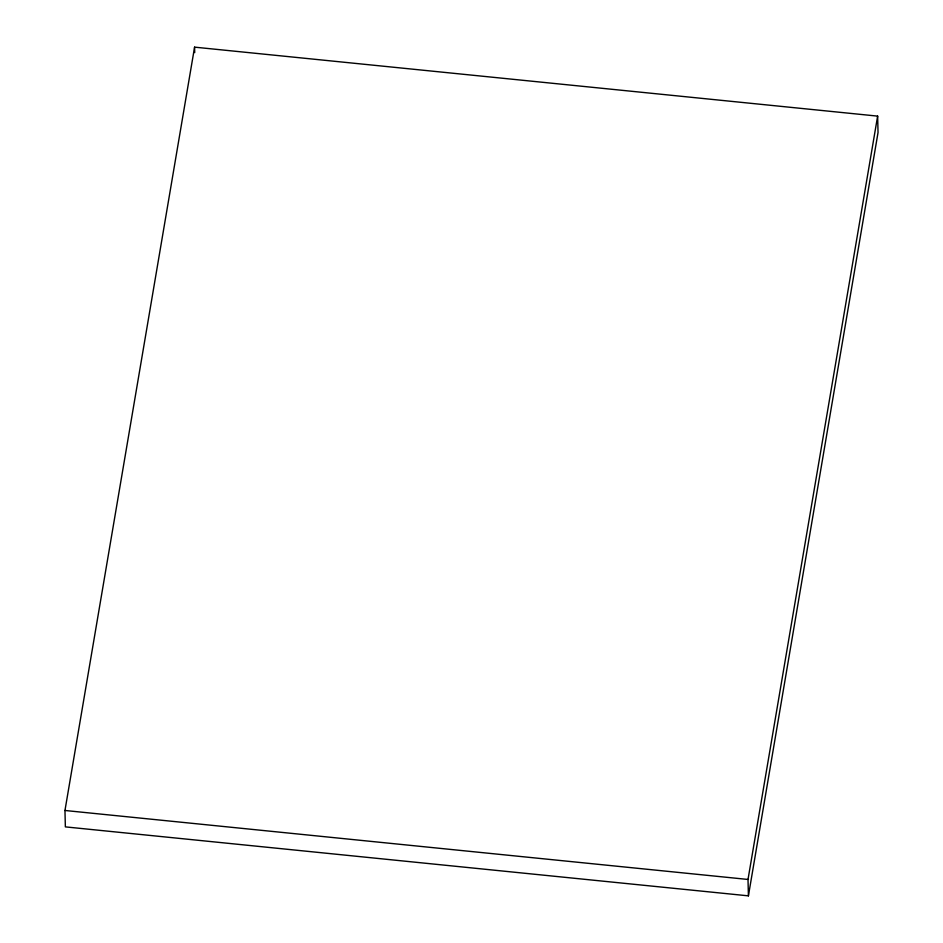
<?xml version="1.0" encoding="UTF-8"?>
<svg xmlns="http://www.w3.org/2000/svg" width="943" height="943" viewBox="0 0 943 943"><rect width="100%" height="100%" fill="white"/><g stroke="black" fill="none" stroke-linecap="round" stroke-linejoin="round"><path stroke-width="1.41" d="M64.961 810.485L194.588 47.15L877.638 116.119L878.039 132.515L748.412 895.85L65.362 826.881L64.961 810.485L748.011 879.454L748.412 895.85M748.011 879.454L877.638 116.119M194.588 47.15L194.718 52.619"/></g></svg>
